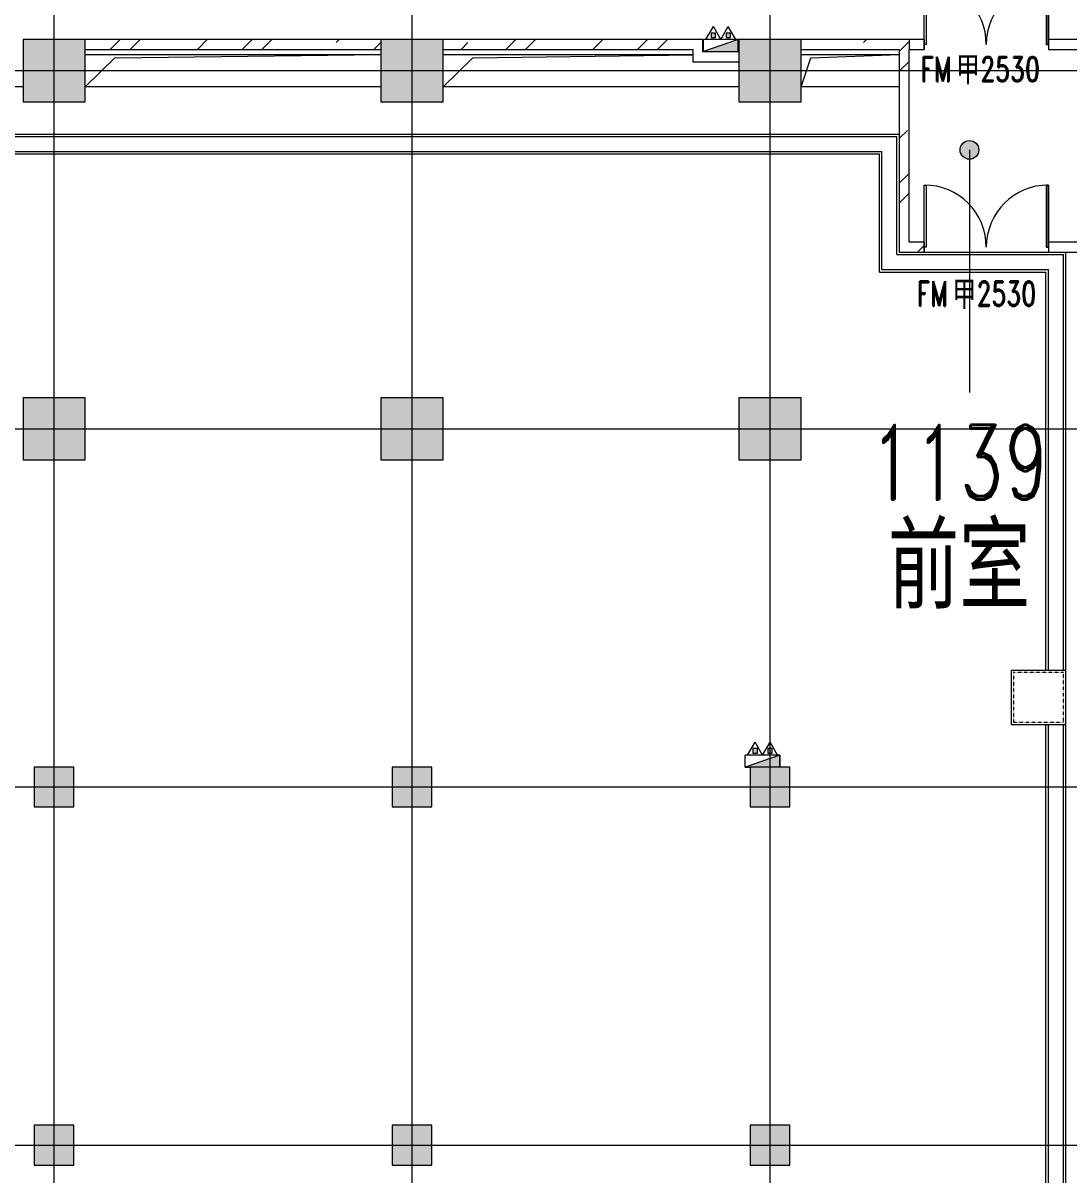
# Model space of a CAD drawing. Header units: millimetres. Extents: x -76632 to 443185, y -33181 to 192400.
# Drawn here: x 200975 to 222013, y 93000 to 116156 of the extents above; entities that cross this region are included whole.
import ezdxf

# ---------------------------------------------------------------- set-up
doc = ezdxf.new("R2010")
doc.units = ezdxf.units.MM
doc.linetypes.add('划线', pattern=[6.36, 3.18, -3.18])
doc.linetypes.add('轴网线', pattern=[22.04, 18.38, -1.83, 0, -1.83])
doc.layers.get('0').update_dxf_attribs({"color": 8})
doc.layers.get('Defpoints').update_dxf_attribs({"color": 8})
for name, color, linetype, lineweight in [('A-ANNO-DIMS', 8, 'Continuous', 9), ('A-AREA-IDEN', 8, 'Continuous', 9), ('A-DETL-GENF', 8, 'Continuous', 18), ('A-DOOR', 8, 'Continuous', 5), ('A-DOOR-IDEN', 8, 'Continuous', 9), ('A-DOOR-OPNG', 8, 'Continuous', 5), ('A-FLOR', 8, 'Continuous', 5), ('A-GENM', 8, 'Continuous', 5), ('A-WALL', 8, 'Continuous', 5), ('A-WALL-PATT', 8, 'Continuous', 9), ('L-SITE', 8, 'Continuous', 5), ('M-EQPM', 8, 'Continuous', 5), ('S-BEAM', 8, 'Continuous', 5), ('S-COLS', 8, 'Continuous', 5), ('S-GRID', 8, 'Continuous', 9)]:
    doc.layers.add(name, color=color, linetype=linetype, lineweight=lineweight)
doc.styles.add('RomanD', font='romand__.ttf', dxfattribs={"width": 0.7, "height": 1500})
doc.styles.add('RomanD_1', font='romand__.ttf', dxfattribs={"width": 0.7, "height": 500})
doc.styles.add('RomanD_6', font='romand__.ttf', dxfattribs={"width": 0.65, "height": 350})
doc.styles.add('仿宋_2', font='simfang.ttf', dxfattribs={"width": 0.7, "height": 1500})
doc.styles.add('微软雅黑', font='Microsoft YaHei.ttf', dxfattribs={"width": 0.7, "height": 500})
doc.dimstyles.new('0_5', dxfattribs={"dimscale": 304.8, "dimtxt": 351.251157, "dimasz": 0, "dimexe": 0.82021, "dimexo": 0.0625, "dimgap": 0, "dimtad": 1, "dimdec": 0, "dimzin": 0, "dimdsep": 46, "dimtxsty": 'RomanD_6', "dimblk1": 'NONE', "dimblk2": 'NONE', "dimsah": 1, "dimcen": 0.09, "dimazin": 0, "dimtfac": 1, "dimtdec": 4, "dimtix": 1, "dimtmove": 0, "dimatfit": 3, "dimfxl": 0.82021, "dimfxlon": 1, "dimtvp": 1, "dimtolj": 1, "dimtzin": 0, "dimlwd": 18, "dimlwe": 18, "dimarcsym": 2})
pattern_1 = [(45, (-4e-09, 0), (-1325.825, 1325.825), []), (45, (-4e-09, 400), (-1325.825, 1325.825), []), (45, (-4e-09, 1300), (-1325.825, 1325.825), [1875, -625])]

# ---------------------------------------------------------------- blocks, each defined once
blk = doc.blocks.new('X-ST-F3-01-C-001_HLP2_rvt-1-LAY-1F-1_500-A')
at = {"layer": 'S-COLS', "true_color": 0x808080}
for points in [[(200975, 114575), (202225, 114575), (202225, 115825), (200975, 115825), (200975, 114875)], [(208175, 114575), (209425, 114575), (209425, 115825), (208175, 115825), (208175, 114875)], [(215375, 114575), (216625, 114575), (216625, 115825), (215375, 115825), (215375, 114875)], [(200975, 107375), (202225, 107375), (202225, 108625), (200975, 108625), (200975, 107750)], [(208175, 107375), (209425, 107375), (209425, 108625), (208175, 108625), (208175, 107750)], [(215375, 107375), (216625, 107375), (216625, 108625), (215375, 108625), (215375, 107750)], [(202000, 100400), (202000, 101200), (201200, 101200), (201200, 100400)], [(209200, 100400), (209200, 101200), (208400, 101200), (208400, 100400)], [(216400, 100400), (216400, 101200), (215600, 101200), (215600, 100400)], [(201200, 93200), (202000, 93200), (202000, 94000), (201200, 94000), (201200, 93474)], [(208400, 93200), (209200, 93200), (209200, 94000), (208400, 94000), (208400, 93474)], [(215600, 93200), (216400, 93200), (216400, 94000), (215600, 94000), (215600, 93474)]]:
    blk.add_hatch(color=8, dxfattribs=at).paths.add_polyline_path(points, flags=0)
at = {"layer": 'S-COLS', "color": 7, "lineweight": 9}
for p, q in [((202225, 115825), (200975, 115825)), ((200975, 115825), (200975, 114575)), ((202225, 114575), (202225, 115825)), ((209425, 115825), (208175, 115825)), ((208175, 115825), (208175, 114575)), ((209425, 114575), (209425, 115825)), ((216625, 115825), (215375, 115825)), ((215375, 115825), (215375, 114575)), ((216625, 114575), (216625, 115825)), ((200975, 114575), (202225, 114575)), ((208175, 114575), (209425, 114575)), ((215375, 114575), (216625, 114575)), ((202225, 108625), (200975, 108625)), ((200975, 108625), (200975, 107375)), ((202225, 107375), (202225, 108625)), ((209425, 108625), (208175, 108625)), ((208175, 108625), (208175, 107375)), ((209425, 107375), (209425, 108625)), ((216625, 108625), (215375, 108625)), ((215375, 108625), (215375, 107375)), ((216625, 107375), (216625, 108625)), ((200975, 107375), (202225, 107375)), ((208175, 107375), (209425, 107375)), ((215375, 107375), (216625, 107375)), ((202000, 101200), (201200, 101200)), ((201200, 101200), (201200, 100400)), ((202000, 100400), (202000, 101200)), ((209200, 101200), (208400, 101200)), ((208400, 101200), (208400, 100400)), ((209200, 100400), (209200, 101200)), ((216400, 101200), (215600, 101200)), ((215600, 101200), (215600, 100400)), ((216400, 100400), (216400, 101200)), ((201200, 100400), (202000, 100400)), ((208400, 100400), (209200, 100400)), ((215600, 100400), (216400, 100400)), ((202000, 94000), (201200, 94000)), ((201200, 94000), (201200, 93200)), ((202000, 93200), (202000, 94000)), ((209200, 94000), (208400, 94000)), ((208400, 94000), (208400, 93200)), ((209200, 93200), (209200, 94000)), ((216400, 94000), (215600, 94000)), ((215600, 94000), (215600, 93200)), ((216400, 93200), (216400, 94000)), ((201200, 93200), (202000, 93200)), ((208400, 93200), (209200, 93200)), ((215600, 93200), (216400, 93200))]:
    blk.add_line(p, q, dxfattribs=at)
blk = doc.blocks.new('参数化集水井 - 标准-1519605-LAY-1F-1_500-A')
at = {"layer": 'L-SITE'}
for p, q in [((-550, 550), (550, 550)), ((-550, 550), (-550, -550)), ((550, -550), (550, 550)), ((550, -550), (-550, -550))]:
    blk.add_line(p, q, dxfattribs=at)
at = {"layer": 'L-SITE', "linetype": '划线'}
for p, q in [((500, 500), (-500, 500)), ((-500, 500), (-500, -500)), ((500, -500), (500, 500)), ((-500, -500), (500, -500))]:
    blk.add_line(p, q, dxfattribs=at)
blk = doc.blocks.new('楼板洞口 - 楼板洞口-无翻边-3490108-LAY-1F-1_500-A')
at = {"layer": 'A-GENM'}
for p, q in [((0, 650), (1975, 650)), ((0, 0), (197.5, 585)), ((197.5, 585), (1975, 650)), ((1975, 0), (0, 0))]:
    blk.add_line(p, q, dxfattribs=at)
blk = doc.blocks.new('楼板洞口 - 楼板洞口-无翻边-3490105-LAY-1F-1_500-A')
at = {"layer": 'A-GENM'}
for p, q in [((0, 650), (5950, 650)), ((0, 0), (595, 585)), ((595, 585), (5950, 650)), ((5950, 0), (0, 0))]:
    blk.add_line(p, q, dxfattribs=at)
blk = doc.blocks.new('楼板洞口 - 楼板洞口-无翻边-V39-LAY-1F-1_500-A')
at = {"layer": 'A-GENM'}
for p, q in [((0, 650), (5020, 650)), ((0, 0), (595, 585)), ((595, 585), (5020, 639)), ((5950, 0), (0, 0))]:
    blk.add_line(p, q, dxfattribs=at)
blk = doc.blocks.new('双扇平开防火门_带观察窗 - FM甲2530-4643207-LAY-1F-1_500-A')
at = {"layer": 'A-DOOR'}
for p, q in [((-1210, 0), (-1250, 0)), ((-1250, 0), (-1250, -1250)), ((-1250, 0), (-1210, 0)), ((-1250, -850), (-1250, 0)), ((-1210, -1250), (-1210, 0)), ((-1210, 0), (-1210, -850)), ((1210, -1250), (1210, 0)), ((1210, 0), (1250, 0)), ((1210, -850), (1210, 0)), ((1250, 0), (1250, -1250)), ((1210, 0), (1250, 0)), ((1250, 0), (1250, -850)), ((-1250, -1050), (-1250, -850)), ((-1210, -850), (-1210, -1050)), ((1210, -1050), (1210, -850)), ((1250, -850), (1250, -1050)), ((-1250, -1250), (-1250, -1050)), ((-1210, -1050), (-1210, -1250)), ((1210, -1250), (1210, -1050)), ((1250, -1050), (1250, -1250)), ((-1250, -1250), (-1210, -1250)), ((-1210, -1250), (-1250, -1250)), ((1250, -1250), (1210, -1250)), ((1250, -1250), (1210, -1250))]:
    blk.add_line(p, q, dxfattribs=at)
for centre, start, end in [((-1250, 0), 270, 360), ((1250, 0), 180, 270)]:
    blk.add_arc(centre, 1250, start, end, dxfattribs=at)
at = {"layer": 'A-DOOR-OPNG'}
for p, q in [((-1250, -100), (-1250, 100)), ((1250, -100), (1250, 100))]:
    blk.add_line(p, q, dxfattribs=at)
blk = doc.blocks.new('双扇平开防火门_带观察窗 - FM甲2530-4643753-LAY-1F-1_500-A')
at = {"layer": 'A-DOOR'}
for p, q in [((-1210, 0), (-1250, 0)), ((-1250, 0), (-1250, -1250)), ((-1250, 0), (-1210, 0)), ((-1250, -850), (-1250, 0)), ((-1210, -1250), (-1210, 0)), ((-1210, 0), (-1210, -850)), ((1210, -1250), (1210, 0)), ((1210, 0), (1250, 0)), ((1210, -850), (1210, 0)), ((1250, 0), (1250, -1250)), ((1210, 0), (1250, 0)), ((1250, 0), (1250, -850)), ((-1250, -1050), (-1250, -850)), ((-1210, -850), (-1210, -1050)), ((1210, -1050), (1210, -850)), ((1250, -850), (1250, -1050)), ((-1250, -1250), (-1250, -1050)), ((-1210, -1050), (-1210, -1250)), ((1210, -1250), (1210, -1050)), ((1250, -1050), (1250, -1250)), ((-1250, -1250), (-1210, -1250)), ((-1210, -1250), (-1250, -1250)), ((1250, -1250), (1210, -1250)), ((1250, -1250), (1210, -1250))]:
    blk.add_line(p, q, dxfattribs=at)
for centre, start, end in [((-1250, 0), 270, 360), ((1250, 0), 180, 270)]:
    blk.add_arc(centre, 1250, start, end, dxfattribs=at)
at = {"layer": 'A-DOOR-OPNG'}
for p, q in [((-1250, -100), (-1250, 100)), ((1250, -100), (1250, 100))]:
    blk.add_line(p, q, dxfattribs=at)
blk = doc.blocks.new('室内消火栓箱_带灭火器__左右式_ - SG24D65-P-4294461-LAY-1F-1_500-A')
at = {"layer": 'A-DETL-GENF', "lineweight": 5}
blk.add_hatch(color=256, dxfattribs=at).paths.add_polyline_path([(-350, -240), (350, 0), (-350, 0), (-350, -128)], flags=0)
h = blk.add_hatch(color=256, dxfattribs=at)
h.paths.add_polyline_path([(-105, -370), (-105, -280), (-195, -280), (-195, -370)], flags=0)
h.paths.add_polyline_path([(195, -370), (195, -280), (105, -280), (105, -370)], flags=0)
for p, q in [((350, 0), (-350, 0)), ((-350, -240), (350, 0)), ((-350, -240), (-350, 0)), ((-350, 0), (-350, -240)), ((-350, -240), (350, 0)), ((350, 0), (-350, 0)), ((-350, -240), (350, -240)), ((-300, -240), (-150, -500)), ((-105, -280), (-195, -280)), ((-195, -280), (-195, -370)), ((-195, -370), (-105, -370)), ((0, -240), (-150, -500)), ((-105, -370), (-105, -280)), ((0, -240), (150, -500)), ((195, -280), (105, -280)), ((105, -280), (105, -370)), ((105, -370), (195, -370)), ((300, -240), (150, -500)), ((195, -370), (195, -280))]:
    blk.add_line(p, q, dxfattribs=at)
at = {"layer": 'M-EQPM'}
blk.add_line((350, 0), (350, -240), dxfattribs=at)
blk = doc.blocks.new('室内消火栓箱_带灭火器__左右式_ - SG24D65-P-V94-LAY-1F-1_500-A')
at = {"layer": 'A-DETL-GENF', "lineweight": 5}
blk.add_hatch(color=256, dxfattribs=at).paths.add_polyline_path([(350, 0), (-350, 0), (-350, -240), (250, -34)], flags=0)
h = blk.add_hatch(color=256, dxfattribs=at)
h.paths.add_polyline_path([(195, -370), (195, -280), (105, -280), (105, -370)], flags=0)
h.paths.add_polyline_path([(-105, -370), (-105, -280), (-195, -280), (-195, -370)], flags=0)
for p, q in [((-350, -240), (350, 0)), ((-350, -240), (-350, 0)), ((-350, 0), (-350, -240)), ((-350, -240), (350, 0)), ((350, 0), (250, 0)), ((350, 0), (250, 0)), ((-350, -240), (350, -240)), ((-300, -240), (-150, -500)), ((-105, -280), (-195, -280)), ((-195, -280), (-195, -370)), ((-195, -370), (-105, -370)), ((0, -240), (-150, -500)), ((-105, -370), (-105, -280)), ((0, -240), (150, -500)), ((195, -280), (105, -280)), ((105, -280), (105, -370)), ((105, -370), (195, -370)), ((300, -240), (150, -500)), ((195, -370), (195, -280))]:
    blk.add_line(p, q, dxfattribs=at)
at = {"layer": 'M-EQPM'}
blk.add_line((350, 0), (350, -240), dxfattribs=at)
blk = doc.blocks.new('*D1431')
at = {"layer": 'A-ANNO-DIMS', "color": 0, "lineweight": 18, "transparency": 16777216}
for p, q in [((19261, 131300), (19742, 131300)), ((19492, 130200), (19492, 131300)), ((19261, 130200), (19742, 130200)), ((259200, 4470), (259200, 4951)), ((264000, 4470), (264000, 4951)), ((259200, 4701), (264000, 4701))]:
    blk.add_line(p, q, dxfattribs=at)
at = {"layer": 'Defpoints', "color": 0, "transparency": 16777216}
for p in [(19242, 131300), (19492, 131300), (19242, 130200), (264000, 4701), (259200, 4451), (264000, 4451)]:
    blk.add_point(p, dxfattribs=at)
at = {"layer": 'A-ANNO-DIMS', "color": 0, "lineweight": 18, "transparency": 16777216, "insert": (19317, 130750), "char_height": 350, "width": 972.7, "attachment_point": 5, "rotation": 90, "style": 'RomanD_6'}
blk.add_mtext('\\A1;1100', dxfattribs=at)
at = {"layer": 'A-ANNO-DIMS', "color": 0, "lineweight": 18, "transparency": 16777216, "insert": (261600, 4876), "char_height": 350, "width": 972.7, "attachment_point": 5, "style": 'RomanD_6'}
blk.add_mtext('\\A1;4800', dxfattribs=at)
blk = doc.blocks.new('_None')
blk = doc.blocks.new('*D1432')
at = {"layer": 'A-ANNO-DIMS', "color": 0, "lineweight": 18, "transparency": 16777216}
for p, q in [((19261, 133750), (19742, 133750)), ((19492, 131300), (19492, 133750)), ((19261, 131300), (19742, 131300)), ((260638, 2650), (261119, 2650)), ((260869, 1700), (260869, 2650)), ((261100, 1700), (260619, 1700))]:
    blk.add_line(p, q, dxfattribs=at)
at = {"layer": 'Defpoints', "color": 0, "transparency": 16777216}
for p in [(19242, 133750), (19492, 133750), (19242, 131300), (260619, 2650), (260869, 2650), (261119, 1700)]:
    blk.add_point(p, dxfattribs=at)
at = {"layer": 'A-ANNO-DIMS', "color": 0, "lineweight": 18, "transparency": 16777216, "char_height": 350, "attachment_point": 5, "rotation": 90, "style": 'RomanD_6'}
for s, insert, width in [('\\A1;2450', (19317, 132525), 972.7), ('\\A1;950', (260694, 2175), 729.52)]:
    blk.add_mtext(s, dxfattribs=dict(at, insert=insert, width=width))

msp = doc.modelspace()

# ---------------------------------------------------------------- hatches: boundary and pattern name
at = {"layer": 'A-AREA-IDEN', "lineweight": 18, "transparency": 33554687}
h = msp.add_hatch(color=256, dxfattribs=at)
edge = h.paths.add_edge_path(flags=0)
edge.add_arc((220010.8, 113606.2), 187.5, 0, 360)
at = {"layer": 'A-WALL-PATT', "lineweight": 5, "transparency": 33554687}
h = msp.add_hatch(dxfattribs=at)
h.set_pattern_fill('FP_10', color=256, style=0, pattern_type=2)
h.set_pattern_definition(pattern_1)
h.paths.add_polyline_path([(218600, 115625), (218600, 115825), (216625, 115825), (216625, 115625), (216843.7, 115625)], flags=0)
h.paths.add_polyline_path([(214645, 115625), (214645, 115825), (209425, 115825), (209425, 115625), (214272.6, 115625)], flags=0)
h.paths.add_polyline_path([(208175, 115625), (208175, 115825), (202225, 115825), (202225, 115625), (202918.8, 115625)], flags=0)
h.paths.add_polyline_path([(196396.4, 115625), (200245, 115625), (200245, 115825), (195025, 115825), (195025, 115625), (195946.1, 115625)], flags=0)
h.paths.add_polyline_path([(193775, 115625), (193775, 115825), (191025, 115825), (191025, 115625), (191565.1, 115625)], flags=0)
h = msp.add_hatch(dxfattribs=at)
h.set_pattern_fill('FP_10', color=256, style=0, pattern_type=2)
h.set_pattern_definition(pattern_1)
h.paths.add_polyline_path([(218800, 111550), (218800, 115825), (218600, 115825), (218600, 111550)], flags=0)
h = msp.add_hatch(dxfattribs=at)
h.set_pattern_fill('FP_10', color=256, style=0, pattern_type=2)
h.set_pattern_definition(pattern_1)
h.paths.add_polyline_path([(223300, 111550), (223300, 111750), (221600, 111750), (221600, 111550), (223100, 111550)], flags=0)
h.paths.add_polyline_path([(219100, 111550), (219100, 111750), (218800, 111750), (218800, 111550)], flags=0)

# ---------------------------------------------------------------- linework, layer by layer
at = {"layer": 'A-AREA-IDEN', "lineweight": 18, "transparency": 33554687}
msp.add_line((220010.8, 113606.2), (220010.8, 108726.3), dxfattribs=at)
msp.add_circle((220010.8, 113606.2), 187.5, dxfattribs=at)
at = {"layer": 'A-FLOR', "transparency": 33554687}
for p, q in [((202225, 115525), (208175, 115525)), ((209425, 115525), (214445, 115525)), ((216625, 115525), (218600, 115525)), ((200975, 114875), (195025, 114875)), ((208175, 114875), (202225, 114875)), ((215375, 114875), (209425, 114875)), ((218600, 114875), (216625, 114875))]:
    msp.add_line(p, q, dxfattribs=at)
at = {"layer": 'A-WALL', "lineweight": 9, "transparency": 33554687}
for p, q in [((208175, 115825), (202225, 115825)), ((214645, 115825), (209425, 115825)), ((214645, 115625), (214645, 115825)), ((219100, 115825), (216625, 115825)), ((219100, 115625), (219100, 115825)), ((222575, 115825), (221600, 115825)), ((221600, 115825), (221600, 115625)), ((202225, 115625), (208175, 115625)), ((209425, 115625), (214445, 115625)), ((214445, 115625), (214445, 115375)), ((214645, 115575), (214645, 115625)), ((215375, 115575), (214645, 115575)), ((216625, 115625), (218600, 115625)), ((218600, 115625), (218600, 111550)), ((218800, 111750), (218800, 115625)), ((218800, 115625), (219100, 115625)), ((221600, 115625), (222575, 115625)), ((214445, 115375), (215375, 115375)), ((219100, 111750), (218800, 111750)), ((219100, 111550), (219100, 111750)), ((223100, 111750), (221600, 111750)), ((221600, 111750), (221600, 111550)), ((218600, 111550), (219100, 111550)), ((221600, 111550), (223100, 111550))]:
    msp.add_line(p, q, dxfattribs=at)
at = {"layer": 'A-WALL', "transparency": 33554687}
msp.add_line((218800, 115825), (218800, 115625), dxfattribs=at)
at = {"layer": 'S-BEAM', "transparency": 33554687}
for p, q in [((195225, 113925), (218600, 113925)), ((195275, 113875), (218550, 113875)), ((218550, 111500), (218550, 113875)), ((195575, 113575), (218250, 113575)), ((195625, 113525), (218200, 113525)), ((218200, 111150), (218200, 113525)), ((218250, 111200), (218250, 113575)), ((218550, 111500), (221900, 111500)), ((219100, 111550), (221600, 111550)), ((221900, 103150), (221900, 111500)), ((221950, 103150), (221950, 111550)), ((218250, 111200), (221600, 111200)), ((221600, 103150), (221600, 111200)), ((218200, 111150), (221550, 111150)), ((221550, 103150), (221550, 111150)), ((221550, 80850), (221550, 102050)), ((221600, 80800), (221600, 102050)), ((221900, 80500), (221900, 102050)), ((221950, 80450), (221950, 102050))]:
    msp.add_line(p, q, dxfattribs=at)
at = {"layer": 'S-GRID', "linetype": '轴网线', "transparency": 33554687}
for p, q in [((201600, -17706.2), (201600, 174400)), ((208800, -17706.2), (208800, 174400)), ((216000, -17706.2), (216000, 174400)), ((-16000, 115200), (308800, 115200)), ((-16000, 108000), (308800, 108000)), ((-16000, 100800), (308800, 100800)), ((-16000, 93600), (308800, 93600))]:
    msp.add_line(p, q, dxfattribs=at)

# ---------------------------------------------------------------- block references
at = {"lineweight": 5, "transparency": 33554687}
msp.add_blockref('X-ST-F3-01-C-001_HLP2_rvt-1-LAY-1F-1_500-A', (0, 0), dxfattribs=at)
at = {"layer": 'A-DOOR', "transparency": 33554687, "rotation": 180}
for name, p in [('双扇平开防火门_带观察窗 - FM甲2530-4643207-LAY-1F-1_500-A', (220350, 115725)), ('双扇平开防火门_带观察窗 - FM甲2530-4643753-LAY-1F-1_500-A', (220350, 111650))]:
    msp.add_blockref(name, p, dxfattribs=at)
at = {"layer": 'A-GENM', "transparency": 33554687}
for name, p in [('楼板洞口 - 楼板洞口-无翻边-V39-LAY-1F-1_500-A', (195025, 114875)), ('楼板洞口 - 楼板洞口-无翻边-3490105-LAY-1F-1_500-A', (202225, 114875)), ('楼板洞口 - 楼板洞口-无翻边-V39-LAY-1F-1_500-A', (209425, 114875)), ('楼板洞口 - 楼板洞口-无翻边-3490108-LAY-1F-1_500-A', (216625, 114875))]:
    msp.add_blockref(name, p, dxfattribs=at)
at = {"layer": 'L-SITE', "transparency": 33554687}
msp.add_blockref('参数化集水井 - 标准-1519605-LAY-1F-1_500-A', (221400, 102600), dxfattribs=at)
at = {"layer": 'M-EQPM', "transparency": 33554687, "rotation": 180}
for name, p in [('室内消火栓箱_带灭火器__左右式_ - SG24D65-P-4294461-LAY-1F-1_500-A', (215010, 115585)), ('室内消火栓箱_带灭火器__左右式_ - SG24D65-P-V94-LAY-1F-1_500-A', (215850, 101200))]:
    msp.add_blockref(name, p, dxfattribs=at)

# ---------------------------------------------------------------- texts
at = {"layer": 'A-AREA-IDEN', "transparency": 33554687, "char_height": 1500, "attachment_point": 1}
for s, insert, width, style in [('1139', (218008.8, 108076.6), 4826.159, 'RomanD'), ('前室', (218372.3, 106042.4), 3928.269, '仿宋_2')]:
    msp.add_mtext(s, dxfattribs=dict(at, insert=insert, width=width, style=style))
at = {"layer": 'A-DOOR-IDEN', "transparency": 33554687, "char_height": 500, "attachment_point": 1}
for s, insert, width, style in [('FM', (219025.1, 115478.4), 869.831, 'RomanD_1'), ('\\f微软雅黑|b0|i0|c134|p34|;\\W.7;甲', (219742.8, 115478.4), 589.24, '微软雅黑'), ('2530', (220229, 115478.4), 1683.544, 'RomanD_1'), ('FM', (218950.1, 110965), 869.831, 'RomanD_1'), ('\\f微软雅黑|b0|i0|c134|p34|;\\W.7;甲', (219667.8, 110965), 589.24, '微软雅黑'), ('2530', (220154, 110965), 1683.544, 'RomanD_1')]:
    msp.add_mtext(s, dxfattribs=dict(at, insert=insert, width=width, style=style))

# ---------------------------------------------------------------- dimensions: what is measured, and where the dimension line sits
at = {"layer": 'A-ANNO-DIMS', "lineweight": 18, "transparency": 33554687}
for base, p1, p2, override, picture, middle in [((19492.1, 133750), (19242.1, 131300), (19242.1, 133750), {"dimpost": '<>', "dimfxl": 2450}, '*D1432', (19317.1, 132525)), ((19492.1, 131300), (19242.1, 130200), (19242.1, 131300), {"dimpost": '<>', "dimfxl": 1100}, '*D1431', (19317.1, 130750))]:
    dim = msp.add_linear_dim(base=base, p1=p1, p2=p2, angle=90, dimstyle='0_5', override=override, dxfattribs=at)
    dim.commit()
    dim.dimension.update_dxf_attribs({"geometry": picture, "text_midpoint": middle})

doc.saveas('drawing.dxf')
